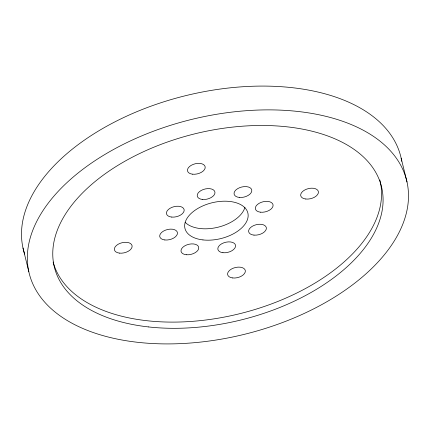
<?xml version="1.0" encoding="UTF-8"?>
<svg xmlns="http://www.w3.org/2000/svg" width="430" height="430" viewBox="0 0 430 430"><rect width="100%" height="100%" fill="white"/><g stroke="black" fill="none" stroke-linecap="round" stroke-linejoin="round"><path stroke-width="0.64" d="M401.152 158.175L406.995 181.971A194.349 110.639 -13.8 0 1 144.066 342.936A194.349 110.639 -13.8 0 1 102.7 155.784A194.349 110.639 -13.8 0 1 406.995 181.971M23.005 248.029L28.848 271.825M244.933 207.292A32.39 18.442 -13.8 0 1 218.332 227.137A32.39 18.442 -13.8 0 1 185.19 222.348M24.677 254.13A194.349 110.639 -13.8 0 1 185.497 95.702A194.349 110.639 -13.8 0 1 401.76 161.277M379.846 180.009A168.436 95.89 -13.8 0 1 240.725 313.448A168.436 95.89 -13.8 0 1 53.116 262.015M202.955 239.918A32.39 18.442 -13.8 0 0 248.04 213.909A32.39 18.442 -13.8 0 0 198.198 208.244A32.39 18.442 -13.8 0 0 202.955 239.918M171.79 217.085A9.068 5.165 -13.8 0 0 184.131 209.62A9.068 5.165 -13.8 0 0 169.979 208.324A9.068 5.165 -13.8 0 0 171.79 217.085M202.331 199.439A9.068 5.165 -13.8 0 0 214.952 192.162A9.068 5.165 -13.8 0 0 200.998 190.571A9.068 5.165 -13.8 0 0 202.331 199.439M239.413 197.445A9.068 5.165 -13.8 0 0 251.754 189.979A9.068 5.165 -13.8 0 0 237.602 188.684A9.068 5.165 -13.8 0 0 239.413 197.445M260.451 212.189A9.068 5.165 -13.8 0 0 273.077 204.906A9.068 5.165 -13.8 0 0 259.118 203.32A9.068 5.165 -13.8 0 0 260.451 212.189M253.985 235.113A9.068 5.165 -13.8 0 0 266.326 227.642A9.068 5.165 -13.8 0 0 252.173 226.352A9.068 5.165 -13.8 0 0 253.985 235.113M222.939 252.706A9.068 5.165 -13.8 0 0 235.559 245.423A9.068 5.165 -13.8 0 0 221.606 243.837A9.068 5.165 -13.8 0 0 222.939 252.706M186.362 254.748A9.068 5.165 -13.8 0 0 198.703 247.282A9.068 5.165 -13.8 0 0 184.551 245.987A9.068 5.165 -13.8 0 0 186.362 254.748M164.814 239.962A9.068 5.165 -13.8 0 0 177.439 232.678A9.068 5.165 -13.8 0 0 163.486 231.093A9.068 5.165 -13.8 0 0 164.814 239.962M232.705 277.957A9.068 5.165 -13.8 0 0 245.331 270.674A9.068 5.165 -13.8 0 0 231.372 269.083A9.068 5.165 -13.8 0 0 232.705 277.957M305.784 199.02A9.068 5.165 -13.8 0 0 318.41 191.737A9.068 5.165 -13.8 0 0 304.451 190.151A9.068 5.165 -13.8 0 0 305.784 199.02M192.559 174.193A9.068 5.165 -13.8 0 0 205.185 166.91A9.068 5.165 -13.8 0 0 191.232 165.324A9.068 5.165 -13.8 0 0 192.559 174.193M119.481 253.125A9.068 5.165 -13.8 0 0 132.107 245.842A9.068 5.165 -13.8 0 0 118.148 244.256A9.068 5.165 -13.8 0 0 119.481 253.125M148.302 326.908A168.436 95.89 -13.8 0 0 382.442 191.468A168.436 95.89 -13.8 0 0 123.023 162.314A168.436 95.89 -13.8 0 0 148.302 326.908"/></g></svg>
